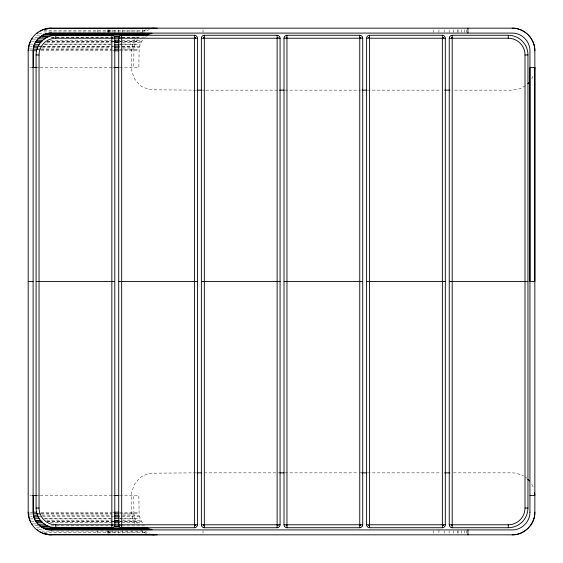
<?xml version="1.0" encoding="UTF-8"?>
<svg xmlns="http://www.w3.org/2000/svg" width="563" height="563" viewBox="0 0 563 563"><rect width="100%" height="100%" fill="white"/><g stroke="black" fill="none" stroke-linecap="round" stroke-linejoin="round"><path stroke-width="0.42" stroke-dasharray="2.81 2.11" d="M119.652 67.525L138.857 67.525L139.138 47.721L140.94 42.605L143.241 39.438M137.238 39.494L135.043 44.097L133.917 48.988L133.762 67.525M134.515 39.487L132.847 43.062L131.482 50.797L131.826 71.452L134.515 78.834L139.568 84.858L142.798 87.117L150.18 89.806L196.241 90.15M531.81 78.834L533.478 75.266M134.965 38.84L136.323 36.898M145.507 37.242L146.507 36.475M139.568 33.463L146.373 29.536M525.469 85.759L519.952 88.785L512.217 90.15L453.405 90.15M149.371 29.543L144.522 31.943L41.528 31.943M43.942 30.571L146.936 30.571M38.819 33.266L44.055 33.266M36.736 35.145L41.099 35.145M51.339 37.151L110.693 37.151M122.037 37.151L145.606 37.151M34.899 37.235L38.39 37.235M51.486 37.235L110.841 37.235M122.185 37.235L138.772 37.235M32.724 39.086L36.215 39.086M50.508 40.726L113.353 40.726M122.08 40.726L142.157 40.726M31.359 41.535L34.85 41.535M47.074 41.535L114.282 41.535M119.518 41.535L136.105 41.535M47.172 41.775L114.38 41.775M119.616 41.775L141.44 41.775M46.666 42.605L112.136 42.605M122.607 42.605L140.94 42.605M30.303 44.097L32.921 44.097M45.139 44.097L114.099 44.097M119.335 44.097L121.953 44.097M122.825 44.097L135.043 44.097M43.949 44.744L112.03 44.744M119.891 44.744L139.962 44.744M39.107 46.215L41.725 46.215M42.598 46.215L113.297 46.215M122.023 46.215L139.483 46.215M30.543 46.265L32.288 46.265M39.269 46.265L41.887 46.265M42.76 46.265L113.459 46.265M122.192 46.265L134.409 46.265M42.246 47.721L112.079 47.721M122.551 47.721L139.138 47.721M29.17 48.988L32.668 48.988M37.904 48.988L40.522 48.988M41.395 48.988L112.093 48.988M122.572 48.988L133.917 48.988M37.679 49.255L40.297 49.255M41.169 49.255L111.868 49.255M119.722 49.255L138.927 49.255M29.895 50.797L32.513 50.797M41.099 50.797L111.946 50.797M112.67 50.797L114.416 50.797M119.652 50.797L138.857 50.797M29.846 67.525L31.641 67.525M36.877 67.525L39.494 67.525M40.226 67.525L111.946 67.525M112.67 67.525L114.416 67.525M202.384 90.15L205.016 90.15M205.896 90.15L278.748 90.15M284.892 90.15L360.369 90.15M367.393 90.15L441.118 90.15M196.241 472.85L150.18 473.194L142.798 475.883L139.568 478.142L134.515 484.166L131.826 491.548L131.482 512.203L132.847 519.938L134.515 523.513M204.144 472.85L278.748 472.85M284.892 472.85L358.617 472.85M359.497 472.85L362.129 472.85M367.393 472.85L441.118 472.85M453.405 472.85L512.217 472.85L516.144 473.194L523.527 475.883M29.846 495.475L31.641 495.475M36.877 495.475L39.494 495.475M40.226 495.475L111.946 495.475M112.67 495.475L114.416 495.475M119.652 495.475L138.857 495.475L139.138 515.279L140.94 520.395L143.241 523.562M29.895 512.203L32.513 512.203M41.099 512.203L111.946 512.203M112.67 512.203L114.416 512.203M119.652 512.203L138.857 512.203M37.679 513.745L40.297 513.745M41.169 513.745L111.868 513.745M119.722 513.745L138.927 513.745M29.17 514.012L32.668 514.012M37.904 514.012L40.522 514.012M41.395 514.012L112.093 514.012M122.572 514.012L133.917 514.012L135.043 518.903L137.238 523.506M42.246 515.279L112.079 515.279M122.551 515.279L139.138 515.279M30.543 516.735L32.288 516.735M39.107 516.785L41.887 516.735M42.598 516.785L113.459 516.735M122.023 516.785L139.483 516.785M43.949 518.256L112.03 518.256M119.891 518.256L139.962 518.256M30.303 518.903L32.921 518.903M45.139 518.903L114.099 518.903M119.335 518.903L121.953 518.903M122.825 518.903L135.043 518.903M46.666 520.395L112.136 520.395M122.607 520.395L140.94 520.395M47.172 521.225L114.38 521.225M119.616 521.225L141.44 521.225M31.359 521.465L34.85 521.465M47.074 521.465L114.282 521.465M119.518 521.465L136.105 521.465M50.508 522.274L113.353 522.274M122.08 522.274L142.157 522.274M32.724 523.914L36.215 523.914M34.899 525.765L38.39 525.765M51.339 525.849L110.841 525.765M122.037 525.849L145.606 525.849L146.507 526.525M36.736 527.855L41.099 527.855M38.819 529.734L44.055 529.734M41.528 531.057L144.522 531.057L149.371 533.457M43.942 532.429L146.936 532.429M146.373 533.464L140.863 530.437M524.822 476.784L526.757 478.142M531.81 484.166L533.478 487.734M133.917 514.012L133.762 495.475M466.298 29.811L466.298 32.274M466.298 530.726L466.298 533.189M464.264 29.811L464.264 32.274M464.264 530.726L464.264 533.189M461.491 29.811L461.491 32.274M461.491 530.726L461.491 533.189M458.043 29.811L458.043 32.274M458.043 530.726L458.043 533.189M457.867 29.811L457.867 32.274M457.867 530.726L457.867 533.189M453.757 29.811L453.757 32.274M453.757 530.726L453.757 533.189M449.147 29.811L449.147 32.274M449.147 530.726L449.147 533.189M444.158 29.811L444.158 32.274M444.158 530.726L444.158 533.189M438.908 29.811L438.908 32.274M438.908 529.91L438.908 533.189M433.517 29.811L433.517 32.274M433.517 530.726L433.517 533.189M203.025 29.811L203.025 32.274M203.025 530.726L203.025 533.189M142.284 29.811L142.284 33.09M142.284 530.726L142.284 533.189M137.041 29.811L137.041 32.274M137.041 530.726L137.041 533.189M131.925 29.811L131.925 32.274M131.925 530.726L131.925 533.189M127.055 29.811L127.055 32.274M127.055 530.726L127.055 533.189M122.53 29.811L122.53 33.09M122.53 530.726L122.53 533.189M118.469 29.811L118.469 32.274M118.469 530.726L118.469 533.189M114.965 29.811L114.965 32.274M114.965 530.726L114.965 533.189M112.093 29.811L112.093 32.274M112.093 530.726L112.093 533.189M109.926 29.811L109.926 32.274M109.926 530.726L109.926 533.189M109.025 29.811L109.025 32.274M109.025 530.726L109.025 533.189M108.511 29.811L108.511 32.274M108.511 530.726L108.511 533.189M108.054 29.811L108.054 32.274M108.054 530.726L108.054 533.189M107.885 29.811L107.885 32.274M107.885 530.726L107.885 533.189M97.406 29.811L97.406 32.274M97.406 530.726L97.406 533.189"/><path stroke-width="0.84" d="M534.85 67.525L534.85 281.5L529.931 281.5L529.931 67.525L534.85 67.525L534.568 70.671M33.245 67.525L33.245 50.797C33.055 41.113 42.077 32.921 51.578 33.09M28.192 50.797C27.988 38.699 38.72 27.96 50.818 28.171L512.224 28.171C524.322 27.946 535.082 38.706 534.85 50.797L534.85 512.203C535.082 524.294 524.322 535.054 512.224 534.829L50.818 534.829C38.72 535.04 27.988 524.301 28.192 512.203L28.192 50.797L29.572 43.752M534.843 512.203C535.047 524.301 524.315 535.04 512.217 534.829M29.853 43.077L30.733 41.099M121.249 525.814L121.678 524.772L120.883 525.568M203.89 525.814L204.32 524.772L203.524 525.568M286.525 525.814L286.961 524.772L286.159 525.568M369.131 525.814L369.56 524.772L368.765 525.568M451.772 525.814L452.202 524.772L451.406 525.568M31.619 39.494L32.204 38.587M112.642 37.432L111.84 38.228L112.889 37.798M195.284 37.432L194.481 38.228L195.523 37.798M277.918 37.432L277.123 38.228L278.164 37.798M360.559 37.432L359.757 38.228L360.806 37.798M443.165 37.432L442.363 38.228L443.405 37.798M527.876 83.739L529.551 82.071M36.841 33.477L38.115 32.52M40.142 31.239L40.564 31M41.324 30.571L43.182 29.783M43.752 29.543L48.777 28.34M150.968 28.446L154.114 28.171M51.578 28.171L48.791 28.34L157.19 28.171M46.067 28.84L47.813 28.84M43.9 29.487L45.645 29.487M49.087 33.259L152.08 33.259M46.652 33.759L151.398 33.759M45.441 34.139L149.308 34.139M43.147 35.117L147.886 35.117M55.765 35.279L111.84 35.279A2.949 2.949 0 0 1 114.796 38.228L114.796 524.772A2.949 2.949 0 0 1 111.84 527.721L55.765 527.721A19.677 19.677 0 0 1 36.088 508.044L36.088 54.956A19.677 19.677 0 0 1 55.765 35.279L55.765 38.228A16.728 16.728 0 0 0 39.044 54.956L36.088 54.956M121.678 35.279L194.481 35.279A2.949 2.949 0 0 1 197.43 38.228L197.43 524.772A2.949 2.949 0 0 1 194.481 527.721L121.678 527.721A2.949 2.949 0 0 1 118.73 524.772L118.73 38.228A2.949 2.949 0 0 1 121.678 35.279L121.678 527.721M204.32 35.279L277.123 35.279A2.949 2.949 0 0 1 280.071 38.228L280.071 524.772A2.949 2.949 0 0 1 277.123 527.721L204.32 527.721A2.949 2.949 0 0 1 201.371 524.772L201.371 38.228A2.949 2.949 0 0 1 204.32 35.279L204.32 527.721M286.961 35.279L359.757 35.279A2.949 2.949 0 0 1 362.713 38.228L362.713 524.772A2.949 2.949 0 0 1 359.757 527.721L286.961 527.721A2.949 2.949 0 0 1 284.005 524.772L284.005 38.228A2.949 2.949 0 0 1 286.961 35.279L286.961 527.721M369.56 35.279L442.363 35.279A2.949 2.949 0 0 1 445.312 38.228L445.319 524.772A2.949 2.949 0 0 1 442.363 527.721L369.56 527.721A2.949 2.949 0 0 1 366.612 524.772L366.612 38.228A2.949 2.949 0 0 1 369.56 35.279L369.56 527.721M452.202 35.279L508.276 35.279A19.677 19.677 0 0 1 527.953 54.956L527.953 508.044A19.677 19.677 0 0 1 508.276 527.721L452.202 527.721A2.949 2.949 0 0 1 449.253 524.772L449.253 38.228A2.949 2.949 0 0 1 452.202 35.279L452.202 527.721M41.015 36.391L49.741 36.391M114.331 36.391L119.567 36.391M39.987 37.151L47.848 37.151M114.183 37.151L119.419 37.151M55.765 38.228L114.796 38.228M118.73 38.228L197.43 38.228M201.371 38.228L280.071 38.228M284.005 38.228L362.713 38.228M366.612 38.228L445.319 38.228M449.253 38.228L508.276 38.228A16.728 16.728 0 0 1 525.005 54.956L527.953 54.956M38.143 38.833L45.124 38.833M114.951 38.833L119.314 38.833M36.546 40.726L42.654 40.726M114.226 40.726L119.462 40.726M35.821 41.775L41.936 41.775M114.38 41.775L118.744 41.775M35.321 42.605L40.557 42.605M114.753 42.605L119.117 42.605M34.35 44.744L39.586 44.744M114.648 44.744L119.011 44.744M33.864 46.215L38.235 46.215M114.169 46.215L119.405 46.215M33.52 47.721L37.883 47.721M114.697 47.721L119.06 47.721M33.316 49.255L37.679 49.255M114.486 49.255L118.849 49.255M33.245 50.797L36.736 50.797M114.416 50.797L118.779 50.797M32.513 67.525L36.736 67.525M114.416 67.525L118.927 67.525M197.12 90.15L201.505 90.15M279.621 90.15L284.012 90.15M362.129 90.15L366.513 90.15M444.629 90.15L449.9 90.15M28.192 281.5L33.111 281.5M36.088 281.5L114.796 281.5M118.73 281.5L197.43 281.5M201.371 281.5L280.071 281.5M284.005 281.5L362.713 281.5M366.612 281.5L445.319 281.5M449.253 281.5L527.953 281.5M197.12 472.85L201.505 472.85M279.621 472.85L284.012 472.85M362.129 472.85L366.513 472.85M444.629 472.85L449.9 472.85M32.513 495.475L36.736 495.475M114.416 495.475L118.927 495.475M529.931 495.475L534.85 495.475L534.568 492.329M36.088 508.044L39.044 508.044A16.728 16.728 0 0 0 55.765 524.772L114.796 524.772M449.253 524.772L508.276 524.772A16.728 16.728 0 0 0 525.005 508.044L527.953 508.044M33.245 495.475L33.245 512.203L36.736 512.203M114.416 512.203L118.779 512.203M33.245 512.203L33.316 513.745L37.679 513.745M114.486 513.745L118.849 513.745M33.316 513.745L33.52 515.279L37.883 515.279M114.697 515.279L119.06 515.279M33.52 515.279L33.864 516.785L38.235 516.785M114.169 516.785L119.405 516.785M33.864 516.785L34.35 518.256L39.586 518.256M114.648 518.256L119.011 518.256M34.35 518.256L35.321 520.395L40.557 520.395M114.753 520.395L119.117 520.395M35.321 520.395L35.821 521.225L41.936 521.225M114.38 521.225L118.744 521.225M35.821 521.225L36.546 522.274L42.654 522.274M114.226 522.274L119.462 522.274M36.546 522.274L38.143 524.167L45.124 524.167M114.951 524.167L119.314 524.167M118.73 524.772L197.43 524.772M201.371 524.772L280.071 524.772M284.005 524.772L362.713 524.772M366.612 524.772L445.319 524.772M47.848 525.849L39.987 525.849L40.895 526.525M114.183 525.849L119.419 525.849M49.741 526.609L41.015 526.609L46.652 529.241L51.578 529.91M114.331 526.609L119.567 526.609M43.147 527.883L147.886 527.883M45.441 528.861L149.308 528.861M46.652 529.241L151.398 529.241M49.087 529.741L152.08 529.741M43.752 533.457L45.645 533.513M43.9 533.513L47.813 534.16M157.19 534.829L48.791 534.66L51.578 534.829M512.217 28.171C524.315 27.96 535.047 38.699 534.843 50.797M150.968 534.554L154.114 534.829M46.067 534.16L48.777 534.66M443.405 525.202L442.363 524.772L443.165 525.568M360.806 525.202L359.757 524.772L360.559 525.568M278.164 525.202L277.123 524.772L277.918 525.568M195.523 525.202L194.481 524.772L195.284 525.568M112.889 525.202L111.84 524.772L112.642 525.568M41.324 532.429L43.182 533.217M40.142 531.761L40.564 532M38.115 530.48L36.841 529.523M38.143 524.167L39.889 525.758M451.406 37.432L452.202 38.228L451.772 37.186M368.765 37.432L369.56 38.228L369.131 37.186M286.159 37.432L286.961 38.228L286.525 37.186M203.524 37.432L204.32 38.228L203.89 37.186M120.883 37.432L121.678 38.228L121.249 37.186M527.876 479.261L529.551 480.929M32.204 524.413L31.619 523.506M30.733 521.901L29.853 519.923M29.572 519.248L28.15 512.203M525.005 54.956L525.005 508.044M508.276 35.279L508.276 38.228M508.276 524.772L508.276 527.721M467.952 28.171L467.952 33.09M467.952 529.91L467.952 534.829M442.363 35.279L442.363 527.721M359.757 35.279L359.757 527.721M277.123 35.279L277.123 527.721M194.481 35.279L194.481 527.721M111.84 35.279L111.84 527.721M55.765 524.772L55.765 527.721M39.044 54.956L39.044 508.044M529.931 512.203C530.107 521.669 521.69 530.086 512.224 529.91L50.818 529.91C41.352 530.072 32.95 521.669 33.111 512.203L33.111 50.797C32.95 41.331 41.352 32.928 50.818 33.09L512.224 33.09C521.69 32.914 530.107 41.331 529.931 50.797L529.931 512.203"/></g></svg>
